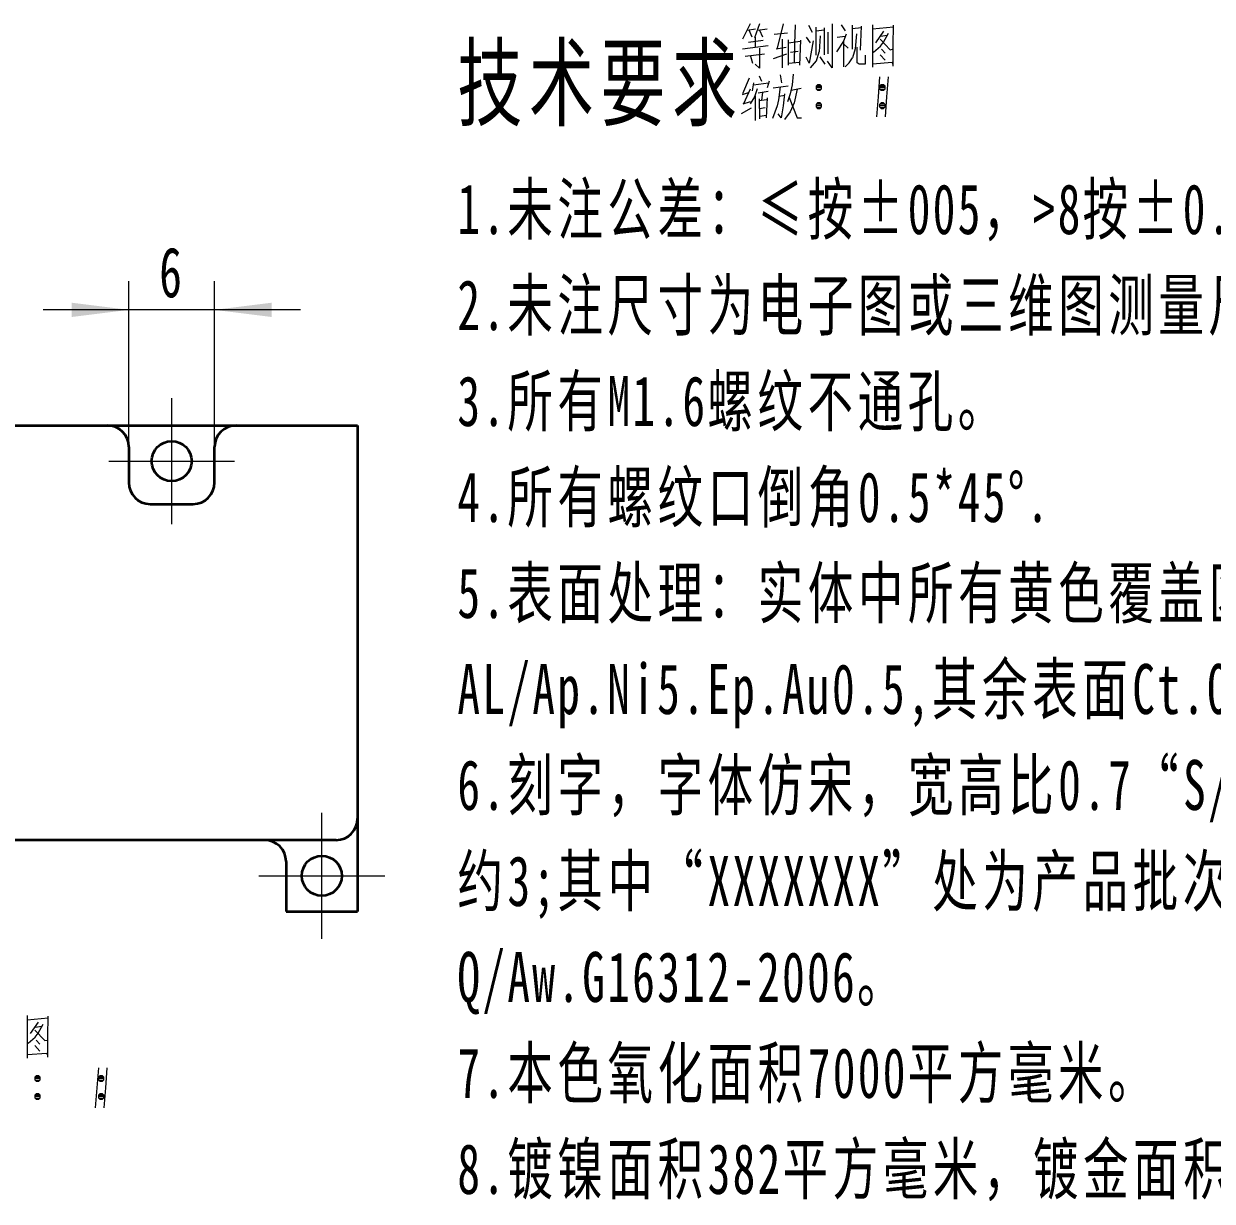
# Model space of a CAD drawing. Header units: millimetres. Extents: x -149 to 251, y -105 to 142.
# Drawn here: x 29.8 to 112.9, y -33.1 to 49.2 of the extents above; entities that cross this region are included whole.
import ezdxf

# ---------------------------------------------------------------- set-up
doc = ezdxf.new("R2010")
doc.units = ezdxf.units.MM
doc.linetypes.add('点画线', pattern=[18, 12, -2, 2, -2])
doc.layers.get('0').update_dxf_attribs({"color": 255, "lineweight": 35})
doc.layers.add('中心线层', color=1, linetype='点画线', lineweight=18)
doc.layers.add('尺寸线层', color=3, linetype='Continuous', lineweight=18)
doc.styles.add('标准', font='', dxfattribs={"width": 0.667})
doc.styles.get('标准').set_extended_font_data('宋体')
doc.dimstyles.new('标准', dxfattribs={"dimtxt": 3.5, "dimasz": 4, "dimexe": 2, "dimexo": 0, "dimgap": 0.85, "dimtad": 1, "dimdec": 1, "dimdsep": 46, "dimtxsty": '标准', "dimblk": '_CAXARROW', "dimcen": 0, "dimdle": 6, "dimclrt": 256, "dimadec": 1, "dimazin": 2, "dimtfac": 0.707107, "dimtmove": 2, "dimatfit": 3, "dimfxl": 0, "dimfrac": 2, "dimtolj": 1, "dimlwd": -1, "dimlwe": -1, "dimarcsym": 0})

# ---------------------------------------------------------------- blocks, each defined once
blk = doc.blocks.new('*X8')
at = {"attachment_point": 1, "line_spacing_factor": 1.15057, "style": '标准'}
for s, insert, char_height, width in [('\\T1.1;+0.3', (-81.422, 36.656), 2.4749, 98.99498), ('\\T1.1;53', (-85.075, 34.987), 3.5, 140), ('\\T1.1;0', (-80.131, 34.018), 2.4749, 98.99498)]:
    blk.add_mtext(s, dxfattribs=dict(at, insert=insert, char_height=char_height, width=width))
blk = doc.blocks.new('*X7')
at = {"layer": '尺寸线层', "linetype": 'Continuous'}
for points in [[(-106.952, 30.258), (-102.952, 30.758), (-102.952, 29.758)], [(-53.952, 30.258), (-57.952, 30.758), (-57.952, 29.758)]]:
    blk.add_hatch(color=0, dxfattribs=at).paths.add_polyline_path(points, flags=0)
at = {"layer": '尺寸线层', "color": 0, "linetype": 'Continuous'}
for p, q in [((-106.952, 18.648), (-106.952, 32.258)), ((-53.952, 18.648), (-53.952, 32.258)), ((-106.952, 30.258), (-53.952, 30.258))]:
    blk.add_line(p, q, dxfattribs=at)
at = {"layer": '尺寸线层'}
blk.add_blockref('*X8', (0, 0), dxfattribs=at)
blk = doc.blocks.new('_CAXARROW')
blk.add_hatch(color=256).paths.add_polyline_path([(0, 0), (-1, 0.125), (-1, -0.125)], flags=0)
blk = doc.blocks.new('*X25')
at = {"layer": '尺寸线层', "linetype": 'Continuous'}
for points in [[(37.127, 29.23), (33.127, 28.73), (33.127, 29.73)], [(43.127, 29.23), (47.127, 28.73), (47.127, 29.73)]]:
    blk.add_hatch(color=0, dxfattribs=at).paths.add_polyline_path(points, flags=0)
at = {"layer": '尺寸线层', "color": 0, "linetype": 'Continuous'}
for p, q in [((37.127, 19.648), (37.127, 31.23)), ((43.127, 19.648), (43.127, 31.23)), ((49.127, 29.23), (31.127, 29.23))]:
    blk.add_line(p, q, dxfattribs=at)
at = {"layer": '尺寸线层', "insert": (40.127, 31.83), "char_height": 3.5, "width": 7, "attachment_point": 5, "line_spacing_factor": 1.15057, "style": '标准'}
blk.add_mtext('\\T1.1;6', dxfattribs=at)

msp = doc.modelspace()

# ---------------------------------------------------------------- linework, layer by layer
at = {"color": 7, "lineweight": 35}
for p, q in [((14.627, 21.148), (35.627, 21.148)), ((53.127, 21.148), (53.127, -6.352)), ((51.627, -7.852), (-1.373, -7.852))]:
    msp.add_line(p, q, dxfattribs=at)
at = {"color": 7, "lineweight": 35, "ltscale": 0.225}
msp.add_line((35.627, 21.148), (44.627, 21.148), dxfattribs=at)
at = {"color": 7, "lineweight": 35, "ltscale": 0.2125}
msp.add_line((44.627, 21.148), (53.127, 21.148), dxfattribs=at)
at = {"color": 7, "lineweight": 35, "ltscale": 0.0625}
for p, q in [((37.127, 19.648), (37.127, 17.148)), ((43.127, 17.148), (43.127, 19.648))]:
    msp.add_line(p, q, dxfattribs=at)
at = {"color": 7, "lineweight": 35, "ltscale": 0.075}
msp.add_line((38.627, 15.648), (41.627, 15.648), dxfattribs=at)
at = {"color": 7, "lineweight": 35, "ltscale": 0.1625}
msp.add_line((53.127, -6.352), (53.127, -12.852), dxfattribs=at)
at = {"color": 7, "lineweight": 35, "ltscale": 0.0875}
msp.add_line((48.127, -9.352), (48.127, -12.852), dxfattribs=at)
at = {"color": 7, "lineweight": 35, "ltscale": 0.125}
msp.add_line((48.127, -12.852), (53.127, -12.852), dxfattribs=at)
at = {"color": 7, "lineweight": 13}
for points in [[(80.576, 49.238), (80.051, 48.153)], [(81.241, 49.238), (80.891, 48.258)], [(82.886, 49.238), (82.466, 47.523)], [(83.726, 49.168), (83.691, 47.838), (83.656, 46.508)], [(84.671, 49.133), (84.916, 48.643)], [(86.316, 49.238), (86.316, 47.698), (86.316, 46.158)], [(86.946, 49.168), (87.226, 48.748)], [(87.716, 49.133), (87.716, 47.453)], [(88.311, 47.383), (88.381, 49.063)], [(89.151, 49.168), (89.151, 47.698), (89.151, 46.193)], [(89.151, 49.133), (89.151, 47.733), (89.151, 46.333)], [(90.586, 46.368), (90.586, 47.733), (90.621, 49.133)], [(80.366, 48.783), (80.961, 48.888)], [(80.716, 48.293), (80.506, 48.783)], [(80.961, 47.593), (80.961, 48.293)], [(81.101, 48.783), (81.766, 48.888)], [(81.241, 48.783), (81.451, 48.328)], [(82.256, 48.503), (83.201, 48.608)], [(84.496, 48.293), (84.776, 47.908)], [(85.196, 47.033), (85.196, 48.993)], [(85.196, 48.748), (85.756, 48.818)], [(85.476, 48.398), (85.406, 47.278)], [(85.756, 48.958), (85.756, 47.068)], [(86.036, 47.138), (86.036, 48.643)], [(87.296, 48.503), (87.121, 48.013), (86.631, 47.278)], [(86.666, 48.293), (87.226, 48.363)], [(88.381, 48.958), (87.716, 48.888)], [(88.031, 48.538), (87.926, 47.488)], [(90.621, 48.993), (89.151, 48.853)], [(89.921, 48.713), (89.361, 47.908)], [(89.711, 48.363), (90.166, 48.433)], [(89.921, 47.943), (90.271, 48.573)], [(81.836, 47.698), (80.051, 47.453)], [(80.471, 47.943), (81.486, 48.083)], [(81.241, 47.523), (81.241, 46.123)], [(82.396, 47.488), (83.096, 47.593)], [(82.816, 48.153), (82.816, 46.158)], [(83.271, 46.333), (83.271, 48.118)], [(83.271, 47.908), (84.076, 48.013)], [(84.111, 48.083), (84.041, 46.333)], [(84.986, 48.048), (84.706, 46.473)], [(87.121, 48.013), (87.121, 46.228)], [(87.121, 47.838), (87.436, 47.523)], [(87.926, 47.488), (87.751, 46.858)], [(88.066, 46.508), (88.066, 47.593)], [(89.221, 47.243), (89.711, 47.663)], [(89.676, 48.153), (90.376, 47.418)], [(89.711, 47.663), (89.921, 47.943)], [(89.781, 47.453), (90.026, 47.173)], [(90.376, 47.418), (90.551, 47.453)], [(80.226, 46.963), (81.591, 47.138)], [(80.611, 46.963), (80.751, 46.473)], [(83.131, 47.103), (82.186, 46.788)], [(83.411, 47.243), (83.936, 47.313)], [(84.706, 46.473), (84.496, 46.893)], [(84.811, 46.158), (85.231, 46.648)], [(85.231, 46.648), (85.406, 47.278)], [(85.826, 46.403), (85.476, 46.928)], [(86.316, 46.158), (86.001, 46.613)], [(87.506, 46.508), (87.751, 46.858)], [(88.626, 47.033), (88.626, 46.403)], [(89.676, 47.068), (90.026, 46.683)], [(81.241, 46.158), (81.241, 46.123), (80.926, 46.403)], [(83.271, 46.473), (84.041, 46.543)], [(87.226, 46.228), (87.506, 46.508)], [(88.206, 46.403), (88.066, 46.508)], [(88.626, 46.403), (88.206, 46.403)], [(89.151, 46.438), (90.516, 46.543)], [(90.586, 46.263), (90.586, 46.368), (90.516, 46.543)], [(80.506, 45.423), (80.051, 44.338)], [(80.821, 45.108), (80.716, 44.548)], [(80.821, 44.968), (81.871, 45.108)], [(81.206, 45.598), (81.381, 45.213)], [(81.906, 45.213), (81.766, 44.758)], [(82.186, 44.758), (83.236, 44.898)], [(82.676, 45.668), (82.781, 45.108)], [(83.516, 44.968), (83.376, 44.338)], [(83.586, 45.703), (83.516, 44.968)], [(85.231, 44.898), (85.546, 44.898)], [(89.641, 45.528), (89.536, 44.128), (89.431, 42.728)], [(89.676, 44.898), (89.991, 44.898)], [(90.236, 45.528), (90.131, 44.128), (90.026, 42.728)], [(80.436, 44.408), (80.016, 44.268)], [(80.576, 44.653), (80.121, 43.638)], [(80.891, 44.128), (80.576, 43.638)], [(81.066, 44.688), (80.891, 44.128)], [(80.926, 44.198), (80.926, 42.483)], [(81.136, 44.408), (81.836, 44.513)], [(81.451, 44.443), (81.381, 43.883)], [(81.766, 44.058), (81.696, 42.658)], [(82.676, 44.828), (82.571, 43.918), (82.466, 43.498), (82.151, 42.623)], [(82.991, 44.338), (82.886, 43.498), (82.746, 42.658), (82.536, 42.938)], [(82.606, 44.163), (82.991, 44.233)], [(83.376, 44.338), (83.201, 43.778)], [(83.306, 44.093), (83.866, 42.658)], [(83.446, 44.583), (84.146, 44.723)], [(83.866, 44.653), (83.656, 43.708)], [(85.196, 44.793), (85.581, 44.793)], [(85.231, 44.653), (85.546, 44.653)], [(89.641, 44.793), (90.026, 44.793)], [(89.676, 44.653), (89.991, 44.653)], [(79.981, 42.973), (80.681, 43.358)], [(80.086, 43.638), (80.611, 43.813)], [(81.206, 43.988), (81.241, 42.588)], [(81.206, 43.883), (81.731, 43.953)], [(81.241, 43.323), (81.626, 43.393)], [(83.656, 43.708), (83.376, 43.078)], [(85.196, 43.533), (85.581, 43.533)], [(85.231, 43.638), (85.546, 43.638)], [(85.231, 43.393), (85.546, 43.393)], [(89.641, 43.533), (90.026, 43.533)], [(89.676, 43.638), (89.991, 43.638)], [(89.676, 43.393), (89.991, 43.393)], [(81.696, 42.833), (81.276, 42.763)], [(83.376, 43.078), (82.991, 42.553)], [(83.866, 42.658), (84.181, 42.658)], [(30.027, -20.132), (30.027, -21.602), (30.027, -23.107)], [(30.027, -20.167), (30.027, -21.567), (30.027, -22.967)], [(31.497, -20.307), (30.027, -20.447)], [(30.797, -20.587), (30.237, -21.392)], [(30.797, -21.357), (31.147, -20.727)], [(31.462, -22.932), (31.462, -21.567), (31.497, -20.167)], [(30.552, -21.147), (31.252, -21.882)], [(30.587, -20.937), (31.042, -20.867)], [(30.587, -21.637), (30.797, -21.357)], [(30.097, -22.057), (30.587, -21.637)], [(30.552, -22.232), (30.902, -22.617)], [(30.657, -21.847), (30.902, -22.127)], [(31.252, -21.882), (31.427, -21.847)], [(30.027, -22.862), (31.392, -22.757)], [(31.462, -23.037), (31.462, -22.932), (31.392, -22.757)], [(34.997, -23.772), (34.892, -25.172), (34.787, -26.572)], [(35.592, -23.772), (35.487, -25.172), (35.382, -26.572)], [(30.552, -24.507), (30.937, -24.507)], [(30.587, -24.402), (30.902, -24.402)], [(30.587, -24.647), (30.902, -24.647)], [(34.997, -24.507), (35.382, -24.507)], [(35.032, -24.402), (35.347, -24.402)], [(35.032, -24.647), (35.347, -24.647)], [(30.552, -25.767), (30.937, -25.767)], [(30.587, -25.662), (30.902, -25.662)], [(34.997, -25.767), (35.382, -25.767)], [(35.032, -25.662), (35.347, -25.662)], [(30.587, -25.907), (30.902, -25.907)], [(35.032, -25.907), (35.347, -25.907)]]:
    msp.add_lwpolyline(points, dxfattribs=at)
for points in [[(85.301, 44.583), (85.476, 44.583), (85.581, 44.688), (85.581, 44.863), (85.476, 44.968), (85.301, 44.968), (85.196, 44.863), (85.196, 44.688)], [(89.746, 44.583), (89.921, 44.583), (90.026, 44.688), (90.026, 44.863), (89.921, 44.968), (89.746, 44.968), (89.641, 44.863), (89.641, 44.688)], [(85.301, 43.323), (85.476, 43.323), (85.581, 43.428), (85.581, 43.603), (85.476, 43.708), (85.301, 43.708), (85.196, 43.603), (85.196, 43.428)], [(89.746, 43.323), (89.921, 43.323), (90.026, 43.428), (90.026, 43.603), (89.921, 43.708), (89.746, 43.708), (89.641, 43.603), (89.641, 43.428)], [(30.657, -24.717), (30.832, -24.717), (30.937, -24.612), (30.937, -24.437), (30.832, -24.332), (30.657, -24.332), (30.552, -24.437), (30.552, -24.612)], [(35.102, -24.717), (35.277, -24.717), (35.382, -24.612), (35.382, -24.437), (35.277, -24.332), (35.102, -24.332), (34.997, -24.437), (34.997, -24.612)], [(30.657, -25.977), (30.832, -25.977), (30.937, -25.872), (30.937, -25.697), (30.832, -25.592), (30.657, -25.592), (30.552, -25.697), (30.552, -25.872)], [(35.102, -25.977), (35.277, -25.977), (35.382, -25.872), (35.382, -25.697), (35.277, -25.592), (35.102, -25.592), (34.997, -25.697), (34.997, -25.872)]]:
    msp.add_lwpolyline(points, close=True, dxfattribs=at)
at = {"color": 7, "lineweight": 35}
for centre in [(40.127, 18.648), (50.627, -10.352)]:
    msp.add_circle(centre, 1.4, dxfattribs=at)
for centre, start, end in [((35.627, 19.648), 0, 90), ((44.627, 19.648), 90, 180), ((38.627, 17.148), 180.00001, 270), ((41.627, 17.148), 270, 360), ((51.627, -6.352), 270, 360), ((46.627, -9.352), 0, 90)]:
    msp.add_arc(centre, 1.5, start, end, dxfattribs=at)
at = {"layer": '中心线层'}
for p, q in [((40.127, 14.248), (40.127, 23.048)), ((35.727, 18.648), (44.527, 18.648)), ((50.627, -14.752), (50.627, -5.952)), ((46.227, -10.352), (55.027, -10.352))]:
    msp.add_line(p, q, dxfattribs=at)

# ---------------------------------------------------------------- texts
at = {"layer": '尺寸线层', "insert": (60.107, 47.618), "char_height": 5, "width": 81.39582, "attachment_point": 1, "line_spacing_factor": 1.15057, "style": '标准'}
msp.add_mtext('\\T1.1;技术要求\\P{\\H0.7x;1.未注公差：≤按%%P005，>8按%%P0.1.\\P2.未注尺寸为电子图或三维图测量尺寸（1:1）。\\P3.所有M1.6螺纹不通孔。\\P4.所有螺纹口倒角0.5*45%%D.\\P5.表面处理：实体中所有黄色覆盖区域镀金，AL/Ap.Ni5.Ep.Au0.5,其余表面Ct.Ocd（本色）\\P6.刻字，字体仿宋，宽高比0.7“S/N:XXXXXX”字高约3;其中“XXXXXXX”处为产品批次号，按标准Q/Aw.G16312-2006。\\P7.本色氧化面积7000平方毫米。\\P8.镀镍面积382平方毫米，镀金面积382平方毫米。}', dxfattribs=at)

# ---------------------------------------------------------------- dimensions: what is measured, and where the dimension line sits
at = {"layer": '尺寸线层'}
dim = msp.add_linear_dim(base=(-53.952, 30.258), p1=(-106.952, 18.648), p2=(-53.952, 18.648), angle=180, dimstyle='标准', override={"dimsah": 1, "dimtol": 1, "dimtp": 0.3, "dimtm": 0, "dimtfill": 1, "dimtzin": 8}, dxfattribs=at)
dim.commit()
dim.dimension.update_dxf_attribs({"geometry": '*X7', "text_midpoint": (-80.452, 30.258)})
dim = msp.add_linear_dim(base=(37.127, 29.23), p1=(43.127, 19.648), p2=(37.127, 19.648), dimstyle='标准', override={"dimsah": 1, "dimtfill": 1, "dimtzin": 8}, dxfattribs=at)
dim.commit()
dim.dimension.update_dxf_attribs({"geometry": '*X25', "text_midpoint": (40.127, 29.23)})

doc.saveas('drawing.dxf')
